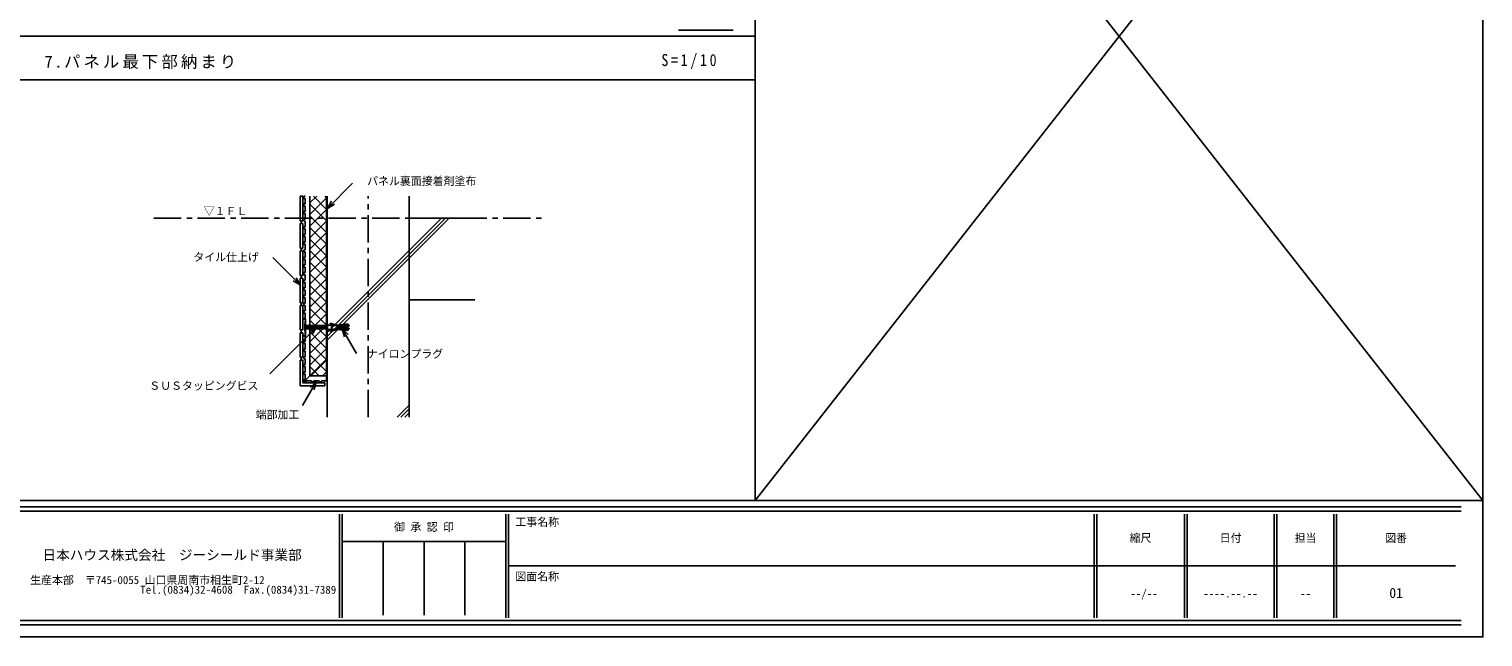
# Model space of a CAD drawing. Units: millimetres, scale not verified. Extents: x -1989 to 2011, y -1447 to 1353.
# Drawn here: x -652 to 2011, y -1447 to -334 of the extents above; entities that cross this region are included whole.
import ezdxf
from ezdxf.enums import TextEntityAlignment as Align

# ---------------------------------------------------------------- set-up
doc = ezdxf.new("R2010")
doc.units = ezdxf.units.MM
doc.header["$LTSCALE"] = 10
doc.linetypes.add('CHAIN1', pattern=[8, 5, -1, 1, -1])
for name, color, linetype in [('0-0', 7, 'Continuous'), ('1-0', 7, 'Continuous'), ('7-0', 7, 'Continuous'), ('7-1', 7, 'Continuous')]:
    doc.layers.add(name, color=color, linetype=linetype)
doc.styles.add('ＭＳ ゴシック', font='')
doc.styles.get('ＭＳ ゴシック').set_extended_font_data('MS Gothic')

msp = doc.modelspace()

# ---------------------------------------------------------------- linework, layer by layer
at = {"layer": '0-0'}
for p, q in [((677.88, -1197.37), (677.88, 1352.63)), ((677.88, 502.63), (2011.21, -1197.37)), ((677.88, -1197.37), (2011.21, 502.63)), ((-1988.79, -347.37), (677.88, -347.37)), ((-1988.79, -427.37), (677.88, -427.37)), ((-1988.79, -1197.37), (2011.21, -1197.37)), ((-1948.79, -1209.37), (1971.21, -1209.37)), ((1971.21, -1217.37), (-1948.79, -1217.37)), ((-83.79, -1222.37), (-83.79, -1412.37)), ((-78.79, -1222.37), (-78.79, -1412.37)), ((221.21, -1222.37), (221.21, -1412.37)), ((226.21, -1222.37), (226.21, -1412.37)), ((1298.71, -1222.37), (1298.71, -1412.37)), ((1303.71, -1222.37), (1303.71, -1412.37)), ((1464.21, -1222.37), (1464.21, -1412.37)), ((1469.21, -1222.37), (1469.21, -1412.37)), ((1628.71, -1222.37), (1628.71, -1412.37)), ((1633.71, -1222.37), (1633.71, -1412.37)), ((1738.21, -1222.37), (1738.21, -1412.37)), ((1743.21, -1222.37), (1743.21, -1412.37)), ((-78.79, -1272.37), (221.21, -1272.37)), ((-3.79, -1407.37), (-3.79, -1272.37)), ((71.21, -1272.37), (71.21, -1407.37)), ((146.21, -1407.37), (146.21, -1272.37)), ((226.21, -1317.37), (1961.21, -1317.37)), ((-1948.79, -1417.37), (1971.21, -1417.37)), ((1971.21, -1425.37), (-1948.79, -1425.37))]:
    msp.add_line(p, q, dxfattribs=at)
msp.add_lwpolyline([(-1988.79, 1352.63), (2011.21, 1352.63), (2011.21, -1447.37), (-1988.79, -1447.37)], close=True, dxfattribs=at)
at = {"layer": '1-0'}
msp.add_line((537.46, -336.42), (637.46, -336.42), dxfattribs=at)
at = {"layer": '7-0'}
for p, q in [((-105.61, -662.63), (-59.69, -616.72)), ((-155.73, -640.32), (-150.73, -640.32)), ((-155.73, -640.32), (-155.73, -685.32)), ((-150.73, -640.32), (-150.73, -685.32)), ((-148.73, -640.32), (-146.73, -640.32)), ((-148.73, -640.32), (-148.73, -644.32)), ((-148.73, -644.32), (-146.73, -644.32)), ((-148.73, -654.32), (-146.73, -654.32)), ((-148.73, -654.32), (-148.73, -658.32)), ((-148.73, -658.32), (-146.73, -658.32)), ((-146.73, -644.32), (-146.73, -654.32)), ((-146.73, -658.32), (-146.73, -668.32)), ((-137.73, -640.32), (-137.73, -877.32)), ((-137.73, -652.75), (-125.3, -640.32)), ((-137.73, -673.97), (-107.23, -643.47)), ((-137.73, -655.21), (-107.23, -685.71)), ((-137.73, -695.18), (-107.23, -664.68)), ((-131.41, -640.32), (-107.23, -664.5)), ((-110.2, -640.32), (-107.23, -643.29)), ((-107.23, -640.32), (-107.23, -820.32)), ((-106.23, -1044.85), (-106.23, -640.32)), ((-105.61, -662.63), (-98.11, -649.64)), ((-105.61, -662.63), (-92.61, -655.13)), ((43.77, -680.32), (43.77, -640.32)), ((-155.73, -685.32), (-150.73, -685.32)), ((-155.73, -690.32), (-150.73, -690.32)), ((-155.73, -690.32), (-155.73, -735.32)), ((-153.73, -685.32), (-153.73, -690.32)), ((-150.73, -690.32), (-150.73, -735.32)), ((-148.73, -668.32), (-146.73, -668.32)), ((-148.73, -668.32), (-148.73, -672.32)), ((-148.73, -672.32), (-146.73, -672.32)), ((-148.73, -682.32), (-146.73, -682.32)), ((-148.73, -682.32), (-148.73, -686.32)), ((-148.73, -686.32), (-146.73, -686.32)), ((-146.73, -672.32), (-146.73, -682.32)), ((-146.73, -686.32), (-146.73, -696.32)), ((-137.73, -676.43), (-107.23, -706.93)), ((-137.73, -716.39), (-107.23, -685.89)), ((-106.23, -904.1), (117.55, -680.32)), ((-106.23, -897.03), (110.47, -680.32)), ((-106.23, -889.96), (103.4, -680.32)), ((43.77, -680.32), (164.46, -680.32)), ((43.77, -680.32), (43.77, -1044.85)), ((-148.73, -696.32), (-146.73, -696.32)), ((-148.73, -696.32), (-148.73, -700.32)), ((-148.73, -700.32), (-146.73, -700.32)), ((-148.73, -710.32), (-146.73, -710.32)), ((-148.73, -710.32), (-148.73, -714.32)), ((-148.73, -714.32), (-146.73, -714.32)), ((-146.73, -700.32), (-146.73, -710.32)), ((-146.73, -714.32), (-146.73, -724.32)), ((-137.73, -697.64), (-107.23, -728.14)), ((-137.73, -737.61), (-107.23, -707.11)), ((-137.73, -718.85), (-107.23, -749.35)), ((-155.73, -735.32), (-150.73, -735.32)), ((-155.73, -740.32), (-150.73, -740.32)), ((-155.73, -740.32), (-155.73, -785.32)), ((-153.73, -735.32), (-153.73, -740.32)), ((-150.73, -740.32), (-150.73, -785.32)), ((-148.73, -724.32), (-146.73, -724.32)), ((-148.73, -724.32), (-148.73, -728.32)), ((-148.73, -728.32), (-146.73, -728.32)), ((-148.73, -738.32), (-146.73, -738.32)), ((-148.73, -738.32), (-148.73, -742.32)), ((-148.73, -742.32), (-146.73, -742.32)), ((-146.73, -728.32), (-146.73, -738.32)), ((-146.73, -742.32), (-146.73, -752.32)), ((-137.73, -758.82), (-107.23, -728.32)), ((-137.73, -740.07), (-107.23, -770.57)), ((-155.53, -802.9), (-206.01, -752.42)), ((-148.73, -752.32), (-146.73, -752.32)), ((-148.73, -752.32), (-148.73, -756.32)), ((-148.73, -756.32), (-146.73, -756.32)), ((-148.73, -766.32), (-146.73, -766.32)), ((-148.73, -766.32), (-148.73, -770.32)), ((-148.73, -770.32), (-146.73, -770.32)), ((-146.73, -756.32), (-146.73, -766.32)), ((-146.73, -770.32), (-146.73, -780.32)), ((-137.73, -780.03), (-107.23, -749.53)), ((-137.73, -761.28), (-107.23, -791.78)), ((-137.73, -801.25), (-107.23, -770.75)), ((-155.53, -802.9), (-168.52, -795.4)), ((-155.53, -802.9), (-163.03, -789.91)), ((-155.73, -785.32), (-150.73, -785.32)), ((-155.73, -790.32), (-150.73, -790.32)), ((-155.73, -790.32), (-155.73, -835.32)), ((-153.73, -785.32), (-153.73, -790.32)), ((-150.73, -790.32), (-150.73, -835.32)), ((-148.73, -780.32), (-146.73, -780.32)), ((-148.73, -780.32), (-148.73, -784.32)), ((-148.73, -784.32), (-146.73, -784.32)), ((-148.73, -794.32), (-146.73, -794.32)), ((-148.73, -794.32), (-148.73, -798.32)), ((-148.73, -798.32), (-146.73, -798.32)), ((-146.73, -784.32), (-146.73, -794.32)), ((-146.73, -798.32), (-146.73, -808.32)), ((-137.73, -782.49), (-107.23, -812.99)), ((-137.73, -822.46), (-107.23, -791.96)), ((-148.73, -808.32), (-146.73, -808.32)), ((-148.73, -808.32), (-148.73, -812.32)), ((-148.73, -812.32), (-146.73, -812.32)), ((-148.73, -822.32), (-146.73, -822.32)), ((-148.73, -822.32), (-148.73, -826.32)), ((-146.73, -812.32), (-146.73, -822.32)), ((-137.73, -803.7), (-107.23, -834.2)), ((-137.73, -843.67), (-107.23, -813.17)), ((-137.73, -824.92), (-107.23, -855.42)), ((-107.23, -830.32), (-107.23, -820.32)), ((-155.73, -835.32), (-150.73, -835.32)), ((-155.73, -840.32), (-150.73, -840.32)), ((-155.73, -840.32), (-155.73, -885.32)), ((-153.73, -835.32), (-153.73, -840.32)), ((-150.73, -840.32), (-150.73, -885.32)), ((-148.73, -826.32), (-146.73, -826.32)), ((-148.73, -836.32), (-146.73, -836.32)), ((-148.73, -836.32), (-148.73, -840.32)), ((-148.73, -840.32), (-146.73, -840.32)), ((-148.73, -850.32), (-146.73, -850.32)), ((-148.73, -850.32), (-148.73, -854.32)), ((-146.73, -826.32), (-146.73, -836.32)), ((-146.73, -840.32), (-146.73, -850.32)), ((-137.73, -864.89), (-107.23, -834.39)), ((-137.73, -846.13), (-107.23, -876.63)), ((-107.23, -877.32), (-107.23, -830.32)), ((43.77, -830.32), (164.46, -830.32)), ((-148.73, -854.32), (-146.73, -854.32)), ((-148.73, -864.32), (-146.73, -864.32)), ((-148.73, -864.32), (-148.73, -865.32)), ((-148.73, -865.32), (-145.73, -865.32)), ((-147.23, -874.32), (-147.23, -886.32)), ((-147.23, -874.32), (-146.73, -874.82)), ((-146.73, -854.32), (-146.73, -864.32)), ((-146.73, -868.32), (-145.73, -868.32)), ((-145.73, -895.32), (-145.73, -865.32)), ((-145.73, -868.32), (-145.73, -892.32)), ((-145.73, -875.82), (-144.23, -877.32)), ((-144.23, -877.32), (-105.73, -877.32)), ((-142.23, -883.32), (-141.18, -877.32)), ((-140.23, -883.32), (-139.18, -877.32)), ((-138.23, -883.32), (-137.17, -877.32)), ((-137.73, -886.1), (-107.23, -855.6)), ((-137.73, -867.34), (-107.23, -897.84)), ((-137.73, -907.31), (-107.23, -876.81)), ((-136.23, -883.32), (-135.18, -877.32)), ((-134.23, -883.32), (-133.18, -877.32)), ((-132.23, -883.32), (-131.18, -877.32)), ((-130.23, -883.32), (-129.18, -877.32)), ((-128.23, -883.32), (-127.18, -877.32)), ((-126.23, -883.32), (-125.18, -877.32)), ((-124.23, -883.32), (-123.18, -877.32)), ((-122.23, -883.32), (-121.17, -877.32)), ((-120.23, -883.32), (-119.18, -877.32)), ((-118.23, -883.32), (-117.18, -877.32)), ((-116.23, -883.32), (-115.18, -877.32)), ((-114.23, -883.32), (-113.18, -877.32)), ((-112.23, -883.32), (-111.17, -877.32)), ((-110.23, -883.32), (-109.18, -877.32)), ((-108.23, -883.32), (-107.18, -877.32)), ((-105.73, -875.32), (-105.73, -885.32)), ((-105.73, -875.32), (-104.73, -876.32)), ((-100.73, -872.82), (-100.99, -873.78)), ((-87.73, -877.35), (-100.99, -873.78)), ((-87.73, -876.32), (-100.73, -872.82)), ((-98.23, -876.32), (-98.23, -884.32)), ((-97.73, -876.32), (-87.73, -877.82)), ((-91.07, -877.32), (-87.87, -877.32)), ((-87.73, -876.32), (-68.73, -874.32)), ((-87.73, -877.35), (-87.73, -877.82)), ((-86.74, -879.73), (-87.1, -876.25)), ((-85.74, -879.64), (-86.11, -876.16)), ((-84.75, -879.55), (-85.11, -876.04)), ((-83.75, -879.46), (-84.12, -875.94)), ((-82.75, -879.37), (-83.13, -875.83)), ((-81.76, -879.28), (-82.13, -875.73)), ((-80.76, -879.18), (-81.14, -875.62)), ((-79.77, -879.09), (-80.14, -875.52)), ((-78.77, -879), (-79.15, -875.41)), ((-78.93, -881.62), (-78.47, -878.98)), ((-77.77, -878.91), (-78.15, -875.31)), ((-76.78, -878.82), (-77.16, -875.21)), ((-76.96, -881.8), (-76.43, -878.79)), ((-75.78, -878.73), (-76.16, -875.1)), ((-74.79, -878.64), (-75.17, -875)), ((-75, -881.98), (-74.4, -878.61)), ((-73.79, -878.55), (-74.18, -874.89)), ((-72.79, -878.46), (-73.18, -874.79)), ((-73.03, -882.16), (-72.37, -878.42)), ((-71.8, -878.37), (-72.19, -874.68)), ((-70.8, -878.28), (-71.19, -874.58)), ((-71.06, -882.33), (-70.38, -878.5)), ((-67.23, -880.32), (-70.77, -878.28)), ((-69.81, -878.19), (-70.2, -874.47)), ((-68.81, -878.1), (-69.2, -874.37)), ((-126.24, -880.61), (-211.35, -965.72)), ((-155.73, -885.32), (-150.73, -885.32)), ((-155.73, -890.32), (-150.73, -890.32)), ((-155.73, -890.32), (-155.73, -935.32)), ((-153.73, -885.32), (-153.73, -890.32)), ((-150.73, -890.32), (-150.73, -935.32)), ((-148.73, -895.32), (-145.73, -895.32)), ((-148.73, -895.32), (-148.73, -896.32)), ((-148.73, -896.32), (-146.73, -896.32)), ((-147.23, -886.32), (-146.73, -885.82)), ((-146.73, -896.32), (-146.73, -906.32)), ((-144.23, -883.32), (-105.73, -883.32)), ((-126.24, -880.61), (-139.23, -888.11)), ((-137.73, -969.32), (-137.73, -883.32)), ((-137.73, -888.56), (-107.23, -919.06)), ((-137.73, -928.53), (-107.23, -898.03)), ((-126.24, -880.61), (-133.74, -893.6)), ((-107.23, -980.32), (-107.23, -883.32)), ((-106.23, -883.32), (-105.73, -880.48)), ((-104.73, -884.32), (-105.73, -885.32)), ((-104.73, -884.32), (-97.73, -884.32)), ((-87.73, -883.28), (-100.99, -886.85)), ((-100.99, -886.85), (-100.73, -887.82)), ((-87.73, -884.32), (-100.73, -887.82)), ((-87.73, -882.82), (-97.73, -884.32)), ((-91.07, -883.32), (-87.87, -883.32)), ((-87.73, -879.82), (-87.73, -880.82)), ((-87.73, -882.82), (-87.73, -883.28)), ((-87.73, -884.32), (-68.73, -886.32)), ((-86.74, -880.91), (-87.1, -884.38)), ((-86.81, -880.9), (-86.6, -879.72)), ((-85.74, -881), (-86.11, -884.48)), ((-84.75, -881.09), (-85.11, -884.59)), ((-84.84, -881.08), (-84.57, -879.53)), ((-83.75, -881.18), (-84.12, -884.7)), ((-82.75, -881.27), (-83.13, -884.8)), ((-82.87, -881.26), (-82.53, -879.35)), ((-81.76, -881.36), (-82.13, -884.91)), ((-80.76, -881.45), (-81.14, -885.01)), ((-80.9, -881.44), (-80.5, -879.16)), ((-79.77, -881.54), (-80.14, -885.12)), ((-78.77, -881.63), (-79.15, -885.22)), ((-78.56, -883.25), (-52.5, -928.39)), ((-78.56, -883.25), (-67.96, -893.85)), ((-78.56, -883.25), (-74.68, -897.74)), ((-77.77, -881.72), (-78.15, -885.33)), ((-76.78, -881.81), (-77.16, -885.43)), ((-75.78, -881.91), (-76.16, -885.54)), ((-74.79, -882), (-75.17, -885.64)), ((-73.79, -882.09), (-74.18, -885.75)), ((-72.79, -882.18), (-73.18, -885.85)), ((-71.8, -882.27), (-72.19, -885.96)), ((-70.8, -882.36), (-71.19, -886.06)), ((-67.19, -880.29), (-70.77, -882.36)), ((-69.81, -882.45), (-70.2, -886.16)), ((-68.81, -882.54), (-69.2, -886.27)), ((-148.73, -906.32), (-146.73, -906.32)), ((-148.73, -906.32), (-148.73, -910.32)), ((-148.73, -910.32), (-146.73, -910.32)), ((-148.73, -920.32), (-146.73, -920.32)), ((-148.73, -920.32), (-148.73, -924.32)), ((-148.73, -924.32), (-146.73, -924.32)), ((-146.73, -910.32), (-146.73, -920.32)), ((-146.73, -924.32), (-146.73, -934.32)), ((-137.73, -909.77), (-107.23, -940.27)), ((-137.73, -949.74), (-107.23, -919.24)), ((-137.73, -930.98), (-107.23, -961.48)), ((-155.73, -935.32), (-150.73, -935.32)), ((-155.73, -940.32), (-150.73, -940.32)), ((-155.73, -940.32), (-155.73, -987.32)), ((-153.73, -935.32), (-153.73, -940.32)), ((-150.73, -940.32), (-150.73, -982.32)), ((-148.73, -934.32), (-146.73, -934.32)), ((-148.73, -934.32), (-148.73, -938.32)), ((-148.73, -938.32), (-146.73, -938.32)), ((-148.73, -980.32), (-107.23, -938.82)), ((-148.73, -948.32), (-146.73, -948.32)), ((-148.73, -948.32), (-148.73, -952.32)), ((-148.73, -952.32), (-146.73, -952.32)), ((-146.73, -938.32), (-146.73, -948.32)), ((-146.73, -952.32), (-146.73, -962.32)), ((-137.73, -952.2), (-120.61, -969.32)), ((-136.1, -969.32), (-107.23, -940.45)), ((-126.24, -980.25), (-151.23, -1023.53)), ((-150.73, -982.32), (-110.73, -982.32)), ((-148.73, -962.32), (-146.73, -962.32)), ((-148.73, -962.32), (-148.73, -966.32)), ((-148.73, -966.32), (-146.73, -966.32)), ((-148.73, -976.32), (-146.73, -976.32)), ((-148.73, -976.32), (-148.73, -980.32)), ((-148.73, -980.32), (-144.73, -980.32)), ((-146.73, -966.32), (-146.73, -976.32)), ((-144.73, -978.32), (-144.73, -980.32)), ((-144.73, -978.32), (-134.73, -978.32)), ((-137.73, -969.32), (-107.23, -969.32)), ((-126.24, -980.25), (-136.85, -990.85)), ((-134.73, -978.32), (-134.73, -980.32)), ((-134.73, -980.32), (-130.73, -980.32)), ((-130.73, -978.32), (-130.73, -980.32)), ((-130.73, -978.32), (-120.73, -978.32)), ((-126.24, -980.25), (-130.13, -994.74)), ((-120.73, -978.32), (-120.73, -980.32)), ((-120.73, -980.32), (-116.73, -980.32)), ((-116.73, -978.32), (-116.73, -980.32)), ((-116.73, -978.32), (-107.23, -978.32)), ((-114.89, -969.32), (-107.23, -961.67)), ((-110.73, -982.32), (-110.73, -987.32)), ((-155.73, -987.32), (-110.73, -987.32)), ((21.72, -1044.85), (43.77, -1022.8)), ((28.79, -1044.85), (43.77, -1029.87)), ((35.86, -1044.85), (43.77, -1036.94))]:
    msp.add_line(p, q, dxfattribs=at)
at = {"layer": '7-0', "linetype": 'CHAIN1'}
for p, q in [((-31.23, -1044.85), (-31.23, -640.32)), ((-423.55, -680.32), (296.45, -680.32))]:
    msp.add_line(p, q, dxfattribs=at)
at = {"layer": '7-0'}
for points in [[(-146.73, -868.32), (-146.73, -892.32), (-145.73, -892.32)], [(-145.73, -884.82), (-144.23, -883.32), (-143.18, -877.32)], [(-104.73, -876.32), (-97.73, -876.32), (-97.73, -884.32)], [(-87.73, -879.82), (-65.73, -877.82), (-68.73, -874.32)], [(-87.73, -880.82), (-65.73, -882.82), (-68.73, -886.32)]]:
    msp.add_lwpolyline(points, dxfattribs=at)
at = {"layer": '7-1'}
msp.add_line((-145.73, -880.38), (-145.73, -880.26), dxfattribs=at)

# ---------------------------------------------------------------- texts
at = {"layer": '0-0', "color": 4, "style": 'ＭＳ ゴシック'}
for s, height, p in [('御 承 認 印', 14.66, (16.21, -1257.92)), ('工事名称', 14.66, (238.54, -1248.53)), ('縮尺', 14.66, (1363.96, -1277.95)), ('日付', 14.66, (1528.96, -1277.95)), ('担当', 14.66, (1666.39, -1277.95)), ('図番', 14.66, (1832.21, -1277.95)), ('日本ハウス株式会社\u3000ジーシールド事業部', 18.33, (-627.89, -1311.99)), ('図面名称', 14.66, (238.54, -1348.53)), ('生産本部\u3000〒745-0055 山口県周南市相生町2-12', 14.66, (-650.37, -1355.01)), ('\u3000\u3000\u3000\u3000\u3000\u3000\u3000\u3000\u3000\u3000 Tel.(0834)32-4608  Fax.(0834)31-7389', 14.66, (-658.63, -1372.64)), ('01', 18.33, (1839.71, -1381.48)), ('--/--', 14.66, (1365.36, -1379.71)), ('----.--.--', 14.66, (1498.96, -1379.71)), ('--', 14.66, (1676.39, -1379.71))]:
    msp.add_text(s, height=height, dxfattribs=at).set_placement(p, align=Align.BOTTOM_LEFT)
at = {"layer": '0-0', "char_height": 21.99, "attachment_point": 7, "style": 'ＭＳ ゴシック'}
for s, insert in [('\\T1.19;7.パネル最下部納まり', (-623.99, -407.37)), ('\\T1.39;\\W0.85;S=1/10', (506.14, -407.37))]:
    msp.add_mtext(s, dxfattribs=dict(at, insert=insert))
at = {"layer": '7-0', "color": 4, "style": 'ＭＳ ゴシック'}
for s, p in [('パネル裏面接着剤塗布', (-33.03, -624.32)), ('▽１ＦＬ', (-332.38, -679.4)), ('タイル仕上げ', (-351.42, -763.67)), ('ナイロンプラグ', (-33.66, -940.79)), ('ＳＵＳタッピングビス', (-432.18, -999.19)), ('端部加工', (-237.22, -1052.01))]:
    msp.add_text(s, height=14.66, dxfattribs=at).set_placement(p, align=Align.BOTTOM_LEFT)

doc.saveas('drawing.dxf')
